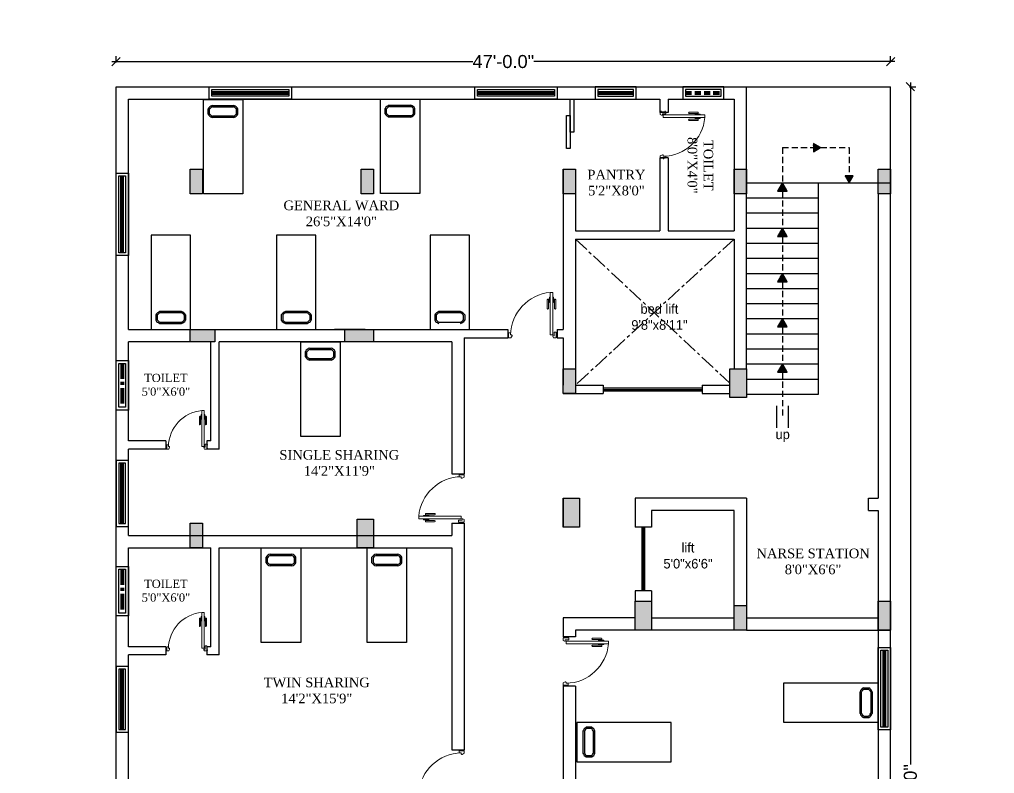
# Model space of a CAD drawing. Header units: inches. Extents: x 204954 to 440946, y -300749 to -143756.
# Drawn here: x 220662 to 221372, y -147878 to -147328 of the extents above; entities that cross this region are included whole.
import ezdxf

# ---------------------------------------------------------------- set-up
doc = ezdxf.new("R2010")
doc.units = ezdxf.units.IN
doc.header["$LTSCALE"] = 9
doc.header["$MEASUREMENT"] = 0
doc.linetypes.add('CENTER', pattern=[2, 1.25, -0.25, 0.25, -0.25])
doc.linetypes.add('DASHED', pattern=[0.75, 0.5, -0.25])
doc.layers.get('Defpoints').update_dxf_attribs({"lineweight": 0})
doc.layers.add('beam framing', color=91, linetype='Continuous')
for name, color, linetype, lineweight in [('COLUMNS', 1, 'Continuous', 30), ('PUERTAS', 40, 'Continuous', 15), ('PUERTAS MADERA', 37, 'Continuous', 13)]:
    doc.layers.add(name, color=color, linetype=linetype, lineweight=lineweight)
doc.layers.add('Hatch', color=7, linetype='Continuous', lineweight=15, true_color=0xa3a3a3)
doc.styles.add('outer', font='arial.ttf', dxfattribs={"height": 24})
doc.styles.add('SST1', font='arial.ttf', dxfattribs={"height": 9.5})
doc.dimstyles.new('DIMA-1', dxfattribs={"dimtxt": 9.5, "dimasz": 6, "dimexe": 4, "dimexo": 4, "dimgap": 0.25, "dimtad": 0, "dimdec": 1, "dimzin": 3, "dimdsep": 46, "dimlunit": 4, "dimtxsty": 'SST1', "dimblk1": 'OBLIQUE', "dimblk2": 'OBLIQUE', "dimsah": 1, "dimcen": 0, "dimdle": 3, "dimclrd": 3, "dimclre": 3, "dimclrt": 7, "dimadec": 0, "dimazin": 0, "dimtfac": 1, "dimtdec": 1, "dimtix": 1, "dimtmove": 2, "dimatfit": 3, "dimfxl": 4, "dimfxlon": 1, "dimtolj": 1, "dimtzin": 3, "dimarcsym": 0})

# ---------------------------------------------------------------- blocks, each defined once
blk = doc.blocks.new('A$C31806C9B')
at = {"layer": 'Hatch'}
blk.add_hatch(color=256, dxfattribs=at).paths.add_polyline_path([(0, -21), (0, 0), (-12, 0), (-12, -21)])
at = {"layer": 'COLUMNS'}
blk.add_lwpolyline([(-12, 0), (0, 0), (0, -21), (-12, -21)], close=True, dxfattribs=at)
blk = doc.blocks.new('A$C00142961')
at = {"layer": 'Hatch'}
blk.add_hatch(color=256, dxfattribs=at).paths.add_polyline_path([(9, 0), (0, 0), (0, -21), (9, -21)])
at = {"layer": 'COLUMNS'}
blk.add_lwpolyline([(0, 0), (9, 0), (9, -21), (0, -21)], close=True, dxfattribs=at)
blk = doc.blocks.new('A$C5E2070FF')
at = {"layer": 'Hatch'}
blk.add_hatch(color=256, dxfattribs=at).paths.add_polyline_path([(18, -9), (18, 0), (0, 0), (0, -9)])
at = {"layer": 'COLUMNS'}
blk.add_lwpolyline([(18, 0), (18, -9), (0, -9), (0, 0)], close=True, dxfattribs=at)
blk = doc.blocks.new('_Oblique')
at = {"color": 0, "linetype": 'ByBlock', "lineweight": -2}
blk.add_line((-0.5, -0.5), (0.5, 0.5), dxfattribs=at)
blk = doc.blocks.new('*D75')
at = {"layer": 'beam framing', "color": 3, "lineweight": -2, "transparency": 16777216}
for p, q in [((220732.52, -147359.73), (220732.52, -147354.98)), ((221296.52, -147359.73), (221296.52, -147354.98)), ((220729.52, -147358.98), (220992.23, -147358.98)), ((221299.52, -147358.98), (221036.81, -147358.98))]:
    blk.add_line(p, q, dxfattribs=at)
at = {"layer": 'Defpoints', "color": 0, "transparency": 16777216}
for p in [(221296.52, -147358.98), (220732.52, -147377.24), (221296.52, -147377.24)]:
    blk.add_point(p, dxfattribs=at)
at = {"layer": 'beam framing', "color": 3, "lineweight": -2, "transparency": 16777216, "xscale": 6, "yscale": 6, "zscale": 6, "rotation": 180}
blk.add_blockref('_Oblique', (220732.52, -147358.98), dxfattribs=at)
at = {"layer": 'beam framing', "color": 3, "lineweight": -2, "transparency": 16777216, "xscale": 6, "yscale": 6, "zscale": 6}
blk.add_blockref('_Oblique', (221296.52, -147358.98), dxfattribs=at)
at = {"layer": 'beam framing', "color": 7, "transparency": 16777216, "insert": (221014.52, -147358.98), "char_height": 9.5, "attachment_point": 5, "style": 'SST1'}
blk.add_mtext('\\A1;47\'-0.0"', dxfattribs=at)
blk = doc.blocks.new('*D76')
at = {"layer": 'beam framing', "color": 3, "lineweight": -2, "transparency": 16777216}
for p, q in [((221310.95, -147374.24), (221310.95, -147871.13)), ((221310.2, -147377.24), (221314.95, -147377.24)), ((221310.95, -148412.24), (221310.95, -147915.35)), ((221310.2, -148409.24), (221314.95, -148409.24))]:
    blk.add_line(p, q, dxfattribs=at)
at = {"layer": 'Defpoints', "color": 0, "transparency": 16777216}
for p in [(221296.52, -147377.24), (221296.52, -148409.24), (221310.95, -148409.24)]:
    blk.add_point(p, dxfattribs=at)
at = {"layer": 'beam framing', "color": 3, "lineweight": -2, "transparency": 16777216, "xscale": 6, "yscale": 6, "zscale": 6}
for p, rotation in [((221310.95, -147377.24), 90), ((221310.95, -148409.24), 270)]:
    blk.add_blockref('_Oblique', p, dxfattribs=dict(at, rotation=rotation))
at = {"layer": 'beam framing', "color": 7, "transparency": 16777216, "insert": (221310.95, -147893.24), "char_height": 9.5, "attachment_point": 5, "rotation": 90, "style": 'SST1'}
blk.add_mtext('\\A1;86\'-0.0"', dxfattribs=at)
blk = doc.blocks.new('dgfgf')
at = {"layer": 'PUERTAS', "color": 253}
for p, q in [((-4.11, 20.44), (-3.69, 20.44)), ((-0.94, 20.44), (-1.35, 20.44))]:
    blk.add_line(p, q, dxfattribs=at)
for points in [[(-3.24, 22.24), (-3.69, 22.24), (-3.69, 19.36), (-3.24, 19.36)], [(-1.8, 22.24), (-1.35, 22.24), (-1.35, 19.36), (-1.8, 19.36)]]:
    blk.add_lwpolyline(points, dxfattribs=at)
for points in [[(-4.11, 21.16), (-4.11, 16.12, -1), (-4.83, 16.12), (-4.83, 20.8, -0.414214), (-4.47, 21.16), (-3.69, 21.16)], [(-0.94, 21.16), (-0.94, 16.12, 1), (-0.22, 16.12), (-0.22, 20.8, 0.414214), (-0.58, 21.16), (-1.35, 21.16)]]:
    blk.add_lwpolyline(points, format="xyb", dxfattribs=at)
at = {"layer": 'PUERTAS MADERA'}
for p, q in [((-3.24, 24.85), (-1.8, 24.85)), ((-3.24, 1.63), (-3.24, 24.85)), ((-1.8, 24.85), (-1.8, 1.63)), ((-25.92, 1.8), (-26.46, 1.8)), ((-25.92, 2.7), (-24.84, 2.7)), ((-25.92, 0), (-25.92, 2.7)), ((-24.84, 2.7), (-24.84, 1.63)), ((-24.84, 1.63), (-24.39, 1.63)), ((-24.66, 0), (-24.04, 1.18)), ((-1.8, 1.63), (-3.24, 1.63)), ((-1.5, 0), (-1.88, 0.73)), ((-1.08, 1.18), (-1.53, 1.18)), ((-1.5, 0), (0, 0)), ((-1.08, 3.15), (-1.08, 1.18)), ((0, 3.15), (-1.08, 3.15)), ((0, 0), (0, 3.15)), ((0, 2.7), (0.54, 2.7)), ((0, 0.45), (0.54, 0.45)), ((-25.92, 0), (-26.46, 0)), ((-24.66, 0), (-25.92, 0))]:
    blk.add_line(p, q, dxfattribs=at)
at = {"layer": 'PUERTAS MADERA', "color": 251}
blk.add_arc((-1.08, 1.18), 23.77, 95.224, 178.9225, dxfattribs=at)
at = {"layer": 'PUERTAS MADERA'}
for centre, start, end in [((-24.39, 1.27), 345.0691, 90.0005), ((-1.53, 0.82), 90.0055, 194.9369)]:
    blk.add_arc(centre, 0.36, start, end, dxfattribs=at)

msp = doc.modelspace()

# ---------------------------------------------------------------- hatches: boundary and pattern name
at = {"layer": 'beam framing'}
h = msp.add_hatch(dxfattribs=at)
h.set_pattern_fill('ANSI31', color=1)
h.set_pattern_definition([(45, (14373.39162, -3582.10939), (-0.08838834765, 0.08838834765), [])])
h.paths.add_polyline_path([(221217.7712, -147579.24127), (221214.27382, -147585.29891), (221221.26858, -147585.29891)])
h.paths.add_polyline_path([(221217.7712, -147546.24127), (221214.27382, -147552.29891), (221221.26858, -147552.29891)])
h.paths.add_polyline_path([(221217.7712, -147513.24127), (221214.27382, -147519.29891), (221221.26858, -147519.29891)])
h.paths.add_polyline_path([(221214.27382, -147486.29891), (221221.26858, -147486.29891), (221217.7712, -147480.24127)])
h.paths.add_polyline_path([(221221.26858, -147453.29891), (221217.7712, -147447.24127), (221214.27382, -147453.29891)])
h.paths.add_polyline_path([(221240.32989, -147424.59838), (221245.51376, -147421.60547), (221240.32989, -147418.61256)])
h.paths.add_polyline_path([(221263.47432, -147442.26998), (221266.3445, -147447.24127), (221269.21467, -147442.26998)])

# ---------------------------------------------------------------- linework, layer by layer
at = {"color": 6}
for p, q in [((220820.23841, -147397.03105), (220820.23841, -147393.62)), ((220821.23841, -147397.30523), (220821.23841, -147393.34582)), ((220949.19951, -147396.77025), (220949.19951, -147393.35921)), ((220950.19951, -147397.04444), (220950.19951, -147393.08502)), ((220782.21447, -147543.71227), (220782.21447, -147547.12332)), ((220783.21447, -147543.43809), (220783.21447, -147547.39751)), ((220873.55205, -147543.71227), (220873.55205, -147547.12332)), ((220874.55205, -147543.43809), (220874.55205, -147547.39751)), ((220985.38583, -147543.71227), (220985.38583, -147547.12332)), ((220986.38583, -147543.43809), (220986.38583, -147547.39751)), ((220891.14159, -147573.77024), (220891.14159, -147570.35919)), ((220892.14159, -147574.04442), (220892.14159, -147570.08501)), ((220862.43352, -147723.77029), (220862.43352, -147720.35924)), ((220863.43352, -147724.04447), (220863.43352, -147720.08506)), ((220939.57183, -147723.77032), (220939.57183, -147720.35927)), ((220940.57183, -147724.0445), (220940.57183, -147720.08508)), ((221276.71798, -147836.78777), (221280.6774, -147836.78777)), ((221276.99217, -147835.78777), (221280.40321, -147835.78777)), ((221078.85894, -147865.59838), (221074.89953, -147865.59842)), ((221078.58475, -147864.59838), (221075.1737, -147864.59842))]:
    msp.add_line(p, q, dxfattribs=at)
at = {"color": 2}
for points in [[(220796.10762, -147455.30222), (220796.10762, -147386.50207), (220824.80745, -147386.50207), (220824.80745, -147455.30222)], [(220925.06872, -147455.04143), (220925.06872, -147386.24127), (220953.76854, -147386.24127), (220953.76854, -147455.04143)], [(220758.08368, -147485.4411), (220758.08368, -147554.24126), (220786.78351, -147554.24126), (220786.78351, -147485.4411)], [(220849.42126, -147485.4411), (220849.42126, -147554.24126), (220878.12108, -147554.24126), (220878.12108, -147485.4411)], [(220961.25504, -147485.4411), (220961.25504, -147554.24126), (220989.95487, -147554.24126), (220989.95487, -147485.4411)], [(220867.0108, -147632.04142), (220867.0108, -147563.24126), (220895.71062, -147563.24126), (220895.71062, -147632.04142)], [(220838.30273, -147782.04146), (220838.30273, -147713.24131), (220867.00256, -147713.24131), (220867.00256, -147782.04146)], [(220915.44104, -147782.04149), (220915.44104, -147713.24133), (220944.14086, -147713.24133), (220944.14086, -147782.04149)], [(221218.72099, -147811.65698), (221287.52115, -147811.65698), (221287.52115, -147840.35681), (221218.72099, -147840.35681)], [(221136.85569, -147840.46702), (221068.05553, -147840.4677), (221068.05581, -147869.16752), (221136.85597, -147869.16685)]]:
    msp.add_lwpolyline(points, close=True, dxfattribs=at)
at = {"color": 6}
for points in [[(220931.45969, -147390.72821), (220947.26477, -147390.72821)], [(220799.56385, -147397.30523), (220799.56385, -147393.34582)], [(220800.56385, -147397.03105), (220800.56385, -147393.62)], [(220802.49859, -147390.989), (220818.30367, -147390.989)], [(220802.6522, -147391.989), (220818.15006, -147391.989)], [(220928.52495, -147397.04444), (220928.52495, -147393.08502)], [(220929.52495, -147396.77025), (220929.52495, -147393.35921)], [(220931.6133, -147391.72821), (220947.11116, -147391.72821)], [(220818.30367, -147399.66205), (220802.49859, -147399.66205)], [(220818.15006, -147398.66205), (220802.6522, -147398.66205)], [(220947.26477, -147399.40125), (220931.45969, -147399.40125)], [(220947.11116, -147398.40125), (220931.6133, -147398.40125)], [(220761.53991, -147543.43809), (220761.53991, -147547.39751)], [(220762.53991, -147543.71227), (220762.53991, -147547.12332)], [(220780.27973, -147541.08128), (220764.47465, -147541.08128)], [(220780.12612, -147542.08128), (220764.62826, -147542.08128)], [(220852.87749, -147543.43809), (220852.87749, -147547.39751)], [(220853.87749, -147543.71227), (220853.87749, -147547.12332)], [(220871.61731, -147541.08128), (220855.81223, -147541.08128)], [(220871.4637, -147542.08128), (220855.96584, -147542.08128)], [(220964.71127, -147543.43809), (220964.71127, -147547.39751)], [(220965.71127, -147543.71227), (220965.71127, -147547.12332)], [(220983.45109, -147541.08128), (220967.64601, -147541.08128)], [(220983.29748, -147542.08128), (220967.79962, -147542.08128)], [(220764.47465, -147549.75432), (220780.27973, -147549.75432)], [(220764.62826, -147548.75432), (220780.12612, -147548.75432)], [(220855.81223, -147549.75432), (220871.61731, -147549.75432)], [(220855.96584, -147548.75432), (220871.4637, -147548.75432)], [(220967.79962, -147548.75432), (220983.29748, -147548.75432)], [(220873.40177, -147567.72819), (220889.20685, -147567.72819)], [(220870.46703, -147574.04442), (220870.46703, -147570.08501)], [(220871.46703, -147573.77024), (220871.46703, -147570.35919)], [(220873.55538, -147568.72819), (220889.05324, -147568.72819)], [(220889.05324, -147575.40124), (220873.55538, -147575.40124)], [(220889.20685, -147576.40124), (220873.40177, -147576.40124)], [(220841.75896, -147724.04447), (220841.75896, -147720.08506)], [(220842.75896, -147723.77029), (220842.75896, -147720.35924)], [(220844.69371, -147717.72824), (220860.49878, -147717.72824)], [(220844.84732, -147718.72824), (220860.34517, -147718.72824)], [(220918.89727, -147724.0445), (220918.89727, -147720.08508)], [(220919.89727, -147723.77032), (220919.89727, -147720.35927)], [(220921.83201, -147717.72827), (220937.63709, -147717.72827)], [(220921.98562, -147718.72827), (220937.48348, -147718.72827)], [(220860.49878, -147726.40129), (220844.69371, -147726.40129)], [(220860.34517, -147725.40129), (220844.84732, -147725.40129)], [(220937.63709, -147726.40131), (220921.83201, -147726.40131)], [(220937.48348, -147725.40131), (220921.98562, -147725.40131)], [(221276.71798, -147815.11321), (221280.6774, -147815.11321)], [(221276.99217, -147816.11321), (221280.40321, -147816.11321)], [(221274.36117, -147833.85303), (221274.36117, -147818.04795)], [(221275.36117, -147833.69942), (221275.36117, -147818.20156)], [(221282.03421, -147818.20156), (221282.03421, -147833.69942)], [(221283.03421, -147818.04795), (221283.03421, -147833.85303)], [(221078.85873, -147843.92382), (221074.89932, -147843.92386)], [(221078.58456, -147844.92382), (221075.17351, -147844.92386)], [(221072.54253, -147846.85862), (221072.54269, -147862.6637)], [(221073.54253, -147847.01222), (221073.54268, -147862.51008)], [(221080.21573, -147862.51002), (221080.21558, -147847.01216)], [(221081.21573, -147862.66362), (221081.21558, -147846.85854)]]:
    msp.add_lwpolyline(points, dxfattribs=at)
for centre, radius, start, end in [((220932.87479, -147395.49591), 4.97327, 106.53136897, 151.00271529), ((220945.84967, -147395.49591), 4.97327, 28.99728471, 73.46863103), ((220803.91369, -147395.7567), 4.97327, 106.53136897, 151.00271529), ((220803.91369, -147394.89435), 4.97327, 208.99728471, 253.46863103), ((220803.91369, -147395.7567), 3.97327, 108.51138115, 147.46814053), ((220803.91369, -147394.89435), 3.97327, 212.53185947, 251.48861885), ((220816.88857, -147395.7567), 3.97327, 32.53185975, 71.48861885), ((220816.88857, -147394.89435), 3.97327, 288.51138115, 327.46814025), ((220816.88857, -147395.7567), 4.97327, 28.99728471, 73.46863103), ((220816.88857, -147394.89435), 4.97327, 286.53136897, 331.00271529), ((220932.87479, -147394.63355), 4.97327, 208.99728471, 253.46863103), ((220932.87479, -147395.49591), 3.97327, 108.51138115, 147.46814053), ((220932.87479, -147394.63355), 3.97327, 212.53185947, 251.48861885), ((220945.84967, -147395.49591), 3.97327, 32.53185975, 71.48861885), ((220945.84967, -147394.63355), 3.97327, 288.51138115, 327.46814025), ((220945.84967, -147394.63355), 4.97327, 286.53136897, 331.00271529), ((220765.88975, -147545.84898), 4.97327, 106.53136897, 151.00271529), ((220765.88975, -147545.84898), 3.97327, 108.51138115, 147.46814053), ((220765.88975, -147544.98662), 3.97327, 212.53185947, 251.48861885), ((220778.86463, -147545.84898), 3.97327, 32.53185975, 71.48861885), ((220778.86463, -147544.98662), 3.97327, 288.51138115, 327.46814025), ((220778.86463, -147545.84898), 4.97327, 28.99728471, 73.46863103), ((220857.22733, -147545.84898), 4.97327, 106.53136897, 151.00271529), ((220857.22733, -147545.84898), 3.97327, 108.51138115, 147.46814053), ((220857.22733, -147544.98662), 3.97327, 212.53185947, 251.48861885), ((220870.20221, -147545.84898), 3.97327, 32.53185975, 71.48861885), ((220870.20221, -147544.98662), 3.97327, 288.51138115, 327.46814025), ((220870.20221, -147545.84898), 4.97327, 28.99728471, 73.46863103), ((220969.06111, -147545.84898), 4.97327, 106.53136897, 151.00271529), ((220969.06111, -147545.84898), 3.97327, 108.51138115, 147.46814053), ((220969.06111, -147544.98662), 3.97327, 212.53185947, 251.48861885), ((220982.03599, -147545.84898), 3.97327, 32.53185975, 71.48861885), ((220982.03599, -147544.98662), 3.97327, 288.51138115, 327.46814025), ((220982.03599, -147545.84898), 4.97327, 28.99728471, 73.46863103), ((220765.88975, -147544.98662), 4.97327, 208.99728471, 253.46863103), ((220778.86463, -147544.98662), 4.97327, 286.53136897, 331.00271529), ((220857.22733, -147544.98662), 4.97327, 208.99728471, 253.46863103), ((220870.20221, -147544.98662), 4.97327, 286.53136897, 331.00271529), ((220969.06111, -147544.98662), 4.97327, 208.99728471, 253.46863103), ((220982.03599, -147544.98662), 4.97327, 286.53136897, 331.00271529), ((220874.81686, -147572.49589), 4.97327, 106.53136897, 151.00271529), ((220887.79175, -147572.49589), 4.97327, 28.99728471, 73.46863103), ((220874.81686, -147571.63354), 4.97327, 208.99728471, 253.46863103), ((220874.81686, -147572.49589), 3.97327, 108.51138115, 147.46814053), ((220874.81686, -147571.63354), 3.97327, 212.53185947, 251.48861885), ((220887.79175, -147572.49589), 3.97327, 32.53185975, 71.48861885), ((220887.79175, -147571.63354), 3.97327, 288.51138115, 327.46814025), ((220887.79175, -147571.63354), 4.97327, 286.53136897, 331.00271529), ((220846.1088, -147722.49594), 4.97327, 106.53136897, 151.00271529), ((220846.1088, -147721.63359), 4.97327, 208.99728471, 253.46863103), ((220846.1088, -147722.49594), 3.97327, 108.51138115, 147.46814053), ((220846.1088, -147721.63359), 3.97327, 212.53185947, 251.48861885), ((220859.08369, -147722.49594), 3.97327, 32.53185975, 71.48861885), ((220859.08369, -147721.63359), 3.97327, 288.51138115, 327.46814025), ((220859.08369, -147722.49594), 4.97327, 28.99728471, 73.46863103), ((220859.08369, -147721.63359), 4.97327, 286.53136897, 331.00271529), ((220923.24711, -147722.49597), 4.97327, 106.53136897, 151.00271529), ((220923.24711, -147721.63361), 4.97327, 208.99728471, 253.46863103), ((220923.24711, -147722.49597), 3.97327, 108.51138115, 147.46814053), ((220923.24711, -147721.63361), 3.97327, 212.53185947, 251.48861885), ((220936.22199, -147722.49597), 3.97327, 32.53185975, 71.48861885), ((220936.22199, -147721.63361), 3.97327, 288.51138115, 327.46814025), ((220936.22199, -147722.49597), 4.97327, 28.99728471, 73.46863103), ((220936.22199, -147721.63361), 4.97327, 286.53136897, 331.00271529), ((221279.12887, -147819.46305), 4.97327, 118.99728471, 163.46863104), ((221279.12887, -147819.46305), 3.97327, 122.53185947, 161.48861885), ((221278.26651, -147819.46305), 3.97327, 18.51138115, 57.46814053), ((221278.26651, -147819.46305), 4.97327, 16.53136896, 61.00271529), ((221279.12887, -147832.43793), 4.97327, 196.53136896, 241.00271529), ((221279.12887, -147832.43793), 3.97327, 198.51138115, 237.46814025), ((221278.26651, -147832.43793), 3.97327, 302.53185975, 341.48861885), ((221278.26651, -147832.43793), 4.97327, 298.99728471, 343.46863104), ((221077.31024, -147848.27367), 4.97327, 118.99784375, 163.46919008), ((221077.31024, -147848.27367), 3.97327, 122.53241851, 161.48917789), ((221076.44789, -147848.27368), 3.97327, 18.5119402, 57.46869957), ((221076.44789, -147848.27368), 4.97327, 16.53192801, 61.00327434), ((221077.31037, -147861.24856), 4.97327, 196.53192801, 241.00327434), ((221077.31037, -147861.24856), 3.97327, 198.5119402, 237.46869929), ((221076.44802, -147861.24857), 3.97327, 302.53241879, 341.48917789), ((221076.44802, -147861.24857), 4.97327, 298.99784375, 343.46919008)]:
    msp.add_arc(centre, radius, start, end, dxfattribs=at)
at = {"layer": 'beam framing', "color": 1}
for p, q in [((220732.52119, -147377.24127), (221296.52116, -147377.24127)), ((220732.52119, -147554.24126), (220732.52119, -147377.24127)), ((220732.52119, -147554.24126), (220732.52119, -147377.24127)), ((221191.52124, -147582.74134), (221191.5212, -147377.24127)), ((221296.52116, -148409.24127), (221296.52116, -147377.24127)), ((220741.52119, -147386.24127), (221128.5212, -147386.24127)), ((220741.52119, -147554.24126), (220741.52119, -147386.24127)), ((221128.5212, -147386.24127), (221128.5212, -147396.01663)), ((221134.5212, -147386.24127), (221182.5212, -147386.24127)), ((221134.5212, -147386.24127), (221134.5212, -147396.01663)), ((221182.5212, -147386.24127), (221182.5212, -147482.24126)), ((221134.5212, -147396.01663), (221128.5212, -147396.01663)), ((221128.5212, -147429.01663), (221128.5212, -147482.24126)), ((221134.5212, -147429.01663), (221128.5212, -147429.01663)), ((221134.5212, -147429.01663), (221134.5212, -147482.24126)), ((221058.0212, -147437.24126), (221058.0212, -147482.24126)), ((221067.02118, -147437.24126), (221067.02118, -147482.24126)), ((221244.02119, -147601.24127), (221244.02119, -147447.24127)), ((221287.52116, -147455.24126), (221287.52116, -147677.10486)), ((221058.02118, -147482.24126), (221058.02118, -147554.24126)), ((221067.02118, -147482.24126), (221128.5212, -147482.24126)), ((221134.5212, -147482.24126), (221182.5212, -147482.24126)), ((221067.02118, -147488.24126), (221182.5212, -147488.24126)), ((221067.02118, -147488.24126), (221067.02118, -147594.74126)), ((221182.5212, -147488.24126), (221182.5212, -147582.74134)), ((220732.52119, -148409.24127), (220732.52119, -147554.24126)), ((220741.52119, -147554.24126), (220986.02115, -147554.24126)), ((220914.0212, -147554.24126), (220891.71499, -147554.24126)), ((220986.02115, -147554.24126), (221017.6954, -147554.24126)), ((221017.6954, -147554.24126), (221017.6954, -147560.24126)), ((221053.6954, -147554.24126), (221058.02118, -147554.24126)), ((221053.6954, -147554.24126), (221053.6954, -147560.24126)), ((220986.02115, -147560.24126), (220986.02117, -147659.24123)), ((220986.02115, -147560.24126), (221017.6954, -147560.24126)), ((221053.6954, -147560.24126), (221058.02118, -147560.24126)), ((221058.02118, -147560.24126), (221058.02118, -147594.74126)), ((220741.52119, -147635.24126), (220741.52119, -147563.24126)), ((220801.52119, -147563.24126), (220741.52119, -147563.24126)), ((220801.52119, -147635.24126), (220801.52119, -147563.24126)), ((220807.52119, -147641.24126), (220807.52119, -147563.24126)), ((220977.02115, -147563.24126), (220807.52119, -147563.24126)), ((220977.02115, -147563.24126), (220977.02117, -147659.24123)), ((221067.02118, -147594.74126), (221087.27121, -147594.74126)), ((221087.27121, -147594.74126), (221087.27121, -147600.74126)), ((221159.27121, -147594.74126), (221179.52124, -147594.74126)), ((221159.27121, -147594.74126), (221159.27121, -147600.74126)), ((221058.02118, -147600.74126), (221087.27121, -147600.74126)), ((221159.27121, -147600.74126), (221179.52124, -147600.74126)), ((220768.6592, -147635.24126), (220741.52119, -147635.24126)), ((220768.6592, -147635.24126), (220768.6592, -147641.24126)), ((220801.52119, -147635.24126), (220798.6592, -147635.24126)), ((220798.6592, -147635.24126), (220798.6592, -147641.24126)), ((220741.52119, -147704.24127), (220741.52119, -147641.24126)), ((220768.6592, -147641.24126), (220741.52119, -147641.24126)), ((220807.52119, -147641.24126), (220798.6592, -147641.24126)), ((220977.02117, -147659.24123), (220986.02117, -147659.24123)), ((221058.0212, -147677.10482), (221058.0212, -147698.10482)), ((221110.52119, -147677.10484), (221110.52118, -147698.10482)), ((221191.5212, -147677.10486), (221110.52119, -147677.10484)), ((221191.5212, -147677.10486), (221191.52117, -147677.10486)), ((221191.5212, -147677.10486), (221191.5212, -147773.10485)), ((221280.4201, -147677.10486), (221287.52116, -147677.10486)), ((221280.4201, -147686.10486), (221280.4201, -147677.10486)), ((221122.52119, -147686.10484), (221122.52118, -147698.10482)), ((221182.52119, -147686.10486), (221122.52119, -147686.10484)), ((221182.52116, -147755.10485), (221182.52119, -147686.10486)), ((221191.5212, -147686.10486), (221191.52117, -147686.10486)), ((221280.4201, -147686.10486), (221287.52116, -147686.10486)), ((221287.52116, -147686.10486), (221287.52116, -147945.60141)), ((220977.02117, -147695.24123), (220977.02117, -147704.24135)), ((220977.02117, -147695.24123), (220986.02117, -147695.24123)), ((220986.02117, -147695.24123), (220986.0212, -147860.44327)), ((221122.52118, -147698.10482), (221110.52118, -147698.10482)), ((220741.52119, -147704.24127), (220977.02117, -147704.24135)), ((220741.52119, -147713.24127), (220801.52114, -147713.24129)), ((220741.52119, -147785.24127), (220741.52119, -147713.24127)), ((220801.52114, -147785.24127), (220801.52114, -147713.24127)), ((220807.52114, -147791.24127), (220807.52114, -147713.24127)), ((220807.52114, -147713.24129), (220977.02118, -147713.24135)), ((220977.02118, -147713.24135), (220977.0212, -147860.44328)), ((221110.52118, -147744.50941), (221110.52118, -147752.10484)), ((221122.52116, -147744.50941), (221110.52118, -147744.50941)), ((221122.52116, -147744.50941), (221122.52116, -147752.10484)), ((221058.0212, -147764.10486), (221058.0212, -147778.00006)), ((221110.52118, -147764.10486), (221058.0212, -147764.10486)), ((221122.52116, -147764.10486), (221182.52116, -147764.10486)), ((221191.5212, -147764.10485), (221287.5212, -147764.10485)), ((221067.0212, -147773.10483), (221067.0212, -147778.00006)), ((221191.5212, -147773.10485), (221067.0212, -147773.10483)), ((221191.5212, -147773.10485), (221296.5212, -147773.10485)), ((221067.0212, -147778.00006), (221058.0212, -147778.00006)), ((220768.65915, -147785.24127), (220741.52114, -147785.24127)), ((220768.65915, -147785.24127), (220768.65915, -147791.24127)), ((220801.52114, -147785.24127), (220798.65915, -147785.24127)), ((220798.65915, -147785.24127), (220798.65915, -147791.24127)), ((220768.65915, -147791.24127), (220741.52114, -147791.24127)), ((220741.52119, -147902.1048), (220741.52119, -147791.24127)), ((220807.52114, -147791.24127), (220798.65915, -147791.24127)), ((221058.02119, -147814.00006), (221058.02118, -147945.60141)), ((221067.02119, -147814.00006), (221058.02119, -147814.00006)), ((221067.02119, -147814.00006), (221067.02118, -148048.80281)), ((220977.0212, -147860.44328), (220986.0212, -147860.44327))]:
    msp.add_line(p, q, dxfattribs=at)
at = {"layer": 'beam framing', "color": 4}
for p, q in [((220802.35062, -147380.74127), (220858.35062, -147380.74127)), ((220802.35062, -147381.74127), (220858.35062, -147381.74127)), ((220802.35062, -147382.74127), (220858.35062, -147382.74127)), ((220995.6954, -147380.74127), (221051.6954, -147380.74127)), ((220995.6954, -147381.74127), (221051.6954, -147381.74127)), ((220995.6954, -147382.74127), (221051.6954, -147382.74127)), ((221083.29379, -147380.74127), (221109.29379, -147380.74127)), ((221083.29379, -147381.74127), (221109.29379, -147381.74127)), ((221083.29379, -147382.74127), (221109.29379, -147382.74127)), ((220736.02119, -147498.24126), (220736.02119, -147442.24126)), ((220737.02119, -147498.24126), (220737.02119, -147442.24126)), ((220738.02119, -147498.24126), (220738.02119, -147442.24126)), ((221087.27121, -147596.74126), (221159.27121, -147596.74126)), ((221087.27121, -147597.74126), (221159.27121, -147597.74126)), ((221087.27121, -147598.74126), (221159.27121, -147598.74126)), ((220736.02119, -147695.54639), (220736.02119, -147651.54639)), ((220737.02119, -147695.54639), (220737.02119, -147651.54639)), ((220738.02119, -147695.54639), (220738.02119, -147651.54639)), ((221115.52117, -147744.50941), (221115.52118, -147698.10482)), ((221116.52117, -147744.50941), (221116.52118, -147698.10482)), ((221117.52117, -147744.50941), (221117.52118, -147698.10482)), ((221291.02116, -147843.85314), (221291.02116, -147787.85314)), ((221292.02116, -147843.85314), (221292.02116, -147787.85314)), ((221293.02116, -147843.85314), (221293.02116, -147787.85314)), ((220736.02114, -147845.54641), (220736.02114, -147801.54641)), ((220737.02114, -147845.54641), (220737.02114, -147801.54641)), ((220738.02114, -147845.54641), (220738.02114, -147801.54641))]:
    msp.add_line(p, q, dxfattribs=at)
at = {"layer": 'beam framing', "color": 6, "linetype": 'DASHED'}
for p, q in [((221147.17011, -147380.74127), (221173.17011, -147380.74127)), ((221147.17011, -147381.74127), (221173.17011, -147381.74127)), ((221147.17011, -147382.74127), (221173.17011, -147382.74127))]:
    msp.add_line(p, q, dxfattribs=at)
at = {"layer": 'beam framing', "color": 2, "linetype": 'DASHED'}
for p, q in [((221217.7712, -147421.60547), (221217.7712, -147447.24127)), ((221217.7712, -147421.60547), (221240.32989, -147421.60547)), ((221245.51376, -147421.60547), (221266.3445, -147421.60547)), ((221266.3445, -147421.60547), (221266.3445, -147442.26998)), ((221217.7712, -147453.29891), (221217.7712, -147480.24127)), ((221217.7712, -147486.29891), (221217.7712, -147513.24127)), ((221217.7712, -147519.29891), (221217.7712, -147546.24127)), ((221217.7712, -147552.29891), (221217.7712, -147579.24127)), ((221217.7712, -147585.29891), (221217.7712, -147618.59246))]:
    msp.add_line(p, q, dxfattribs=at)
at = {"layer": 'beam framing', "color": 8, "linetype": 'DASHED', "lineweight": 25, "ltscale": 18}
msp.add_line((221191.52113, -147437.24124), (221191.5212, -147437.24137), dxfattribs=at)
at = {"layer": 'beam framing', "ltscale": 18}
for p, q in [((221191.52121, -147447.24127), (221296.52116, -147447.24127)), ((221191.52121, -147458.24127), (221244.02119, -147458.24127)), ((221191.52121, -147469.24127), (221244.02119, -147469.24127)), ((221191.52121, -147480.24127), (221244.02119, -147480.24127)), ((221191.52121, -147491.24127), (221244.02119, -147491.24127)), ((221191.52121, -147502.24127), (221244.02119, -147502.24127)), ((221191.52121, -147513.24127), (221244.02119, -147513.24127)), ((221191.52121, -147524.24127), (221244.02119, -147524.24127)), ((221191.52121, -147535.24127), (221244.02119, -147535.24127)), ((221191.52121, -147546.24127), (221244.02119, -147546.24127)), ((221191.52121, -147557.24127), (221244.02119, -147557.24127)), ((221191.52121, -147568.24127), (221244.02119, -147568.24127)), ((221191.52121, -147579.24127), (221244.02119, -147579.24127)), ((221191.52121, -147590.24127), (221244.02119, -147590.24127)), ((221191.52121, -147601.24127), (221244.02119, -147601.24127))]:
    msp.add_line(p, q, dxfattribs=at)
at = {"layer": 'beam framing', "color": 1, "linetype": 'CENTER'}
for p, q in [((221067.02118, -147488.24126), (221179.52124, -147593.24134)), ((221182.5212, -147488.24126), (221067.02118, -147594.74126))]:
    msp.add_line(p, q, dxfattribs=at)
at = {"layer": 'beam framing', "color": 6, "linetype": 'CENTER'}
for p, q in [((220736.02119, -147578.81791), (220736.02119, -147610.81791)), ((220737.02119, -147578.81791), (220737.02119, -147610.81791)), ((220738.02119, -147578.81791), (220738.02119, -147610.81791)), ((220736.02114, -147728.81793), (220736.02114, -147760.81793)), ((220737.02114, -147728.81793), (220737.02114, -147760.81793)), ((220738.02114, -147728.81793), (220738.02114, -147760.81793))]:
    msp.add_line(p, q, dxfattribs=at)
at = {"layer": 'beam framing', "color": 6}
for p, q in [((221213.54104, -147609.77621), (221213.54104, -147625.79973)), ((221222.00136, -147609.77621), (221222.00136, -147625.79973))]:
    msp.add_line(p, q, dxfattribs=at)
at = {"layer": 'beam framing', "color": 5}
for points in [[(220800.35062, -147377.24127), (220860.35062, -147377.24127), (220860.35062, -147386.24127), (220800.35062, -147386.24127)], [(220800.35062, -147377.24127), (220860.35062, -147377.24127), (220860.35062, -147386.24127), (220800.35062, -147386.24127)], [(220802.35062, -147379.24127), (220858.35062, -147379.24127), (220858.35062, -147384.24127), (220802.35062, -147384.24127)], [(220993.6954, -147377.24127), (221053.6954, -147377.24127), (221053.6954, -147386.24127), (220993.6954, -147386.24127)], [(220993.6954, -147377.24127), (221053.6954, -147377.24127), (221053.6954, -147386.24127), (220993.6954, -147386.24127)], [(220995.6954, -147379.24127), (221051.6954, -147379.24127), (221051.6954, -147384.24127), (220995.6954, -147384.24127)], [(221081.29379, -147386.24127), (221111.29379, -147386.24127), (221111.29379, -147377.24127), (221081.29379, -147377.24127)], [(221083.29379, -147384.24127), (221109.29379, -147384.24127), (221109.29379, -147379.24127), (221083.29379, -147379.24127)], [(221145.17011, -147386.24127), (221175.17011, -147386.24127), (221175.17011, -147377.24127), (221145.17011, -147377.24127)], [(221147.17011, -147384.24127), (221173.17011, -147384.24127), (221173.17011, -147379.24127), (221147.17011, -147379.24127)], [(220732.52119, -147500.24126), (220732.52119, -147440.24126), (220741.52119, -147440.24126), (220741.52119, -147500.24126)], [(220732.52119, -147500.24126), (220732.52119, -147440.24126), (220741.52119, -147440.24126), (220741.52119, -147500.24126)], [(220734.52119, -147498.24126), (220734.52119, -147442.24126), (220739.52119, -147442.24126), (220739.52119, -147498.24126)], [(220732.52119, -147576.81791), (220741.52119, -147576.81791), (220741.52119, -147612.81791), (220732.52119, -147612.81791)], [(220734.52119, -147578.81791), (220739.52119, -147578.81791), (220739.52119, -147610.81791), (220734.52119, -147610.81791)], [(220732.52119, -147697.54639), (220741.52119, -147697.54639), (220741.52119, -147649.54639), (220732.52119, -147649.54639)], [(220734.52119, -147695.54639), (220739.52119, -147695.54639), (220739.52119, -147651.54639), (220734.52119, -147651.54639)], [(220732.52114, -147726.81793), (220741.52114, -147726.81793), (220741.52114, -147762.81793), (220732.52114, -147762.81793)], [(220734.52114, -147728.81793), (220739.52114, -147728.81793), (220739.52114, -147760.81793), (220734.52114, -147760.81793)], [(221287.52116, -147845.85314), (221287.52116, -147785.85314), (221296.52116, -147785.85314), (221296.52116, -147845.85314)], [(221287.52116, -147845.85314), (221287.52116, -147785.85314), (221296.52116, -147785.85314), (221296.52116, -147845.85314)], [(221289.52116, -147843.85314), (221289.52116, -147787.85314), (221294.52116, -147787.85314), (221294.52116, -147843.85314)], [(220732.52114, -147847.54641), (220741.52114, -147847.54641), (220741.52114, -147799.54641), (220732.52114, -147799.54641)], [(220734.52114, -147845.54641), (220739.52114, -147845.54641), (220739.52114, -147801.54641), (220734.52114, -147801.54641)]]:
    msp.add_lwpolyline(points, close=True, dxfattribs=at)
at = {"layer": 'beam framing', "color": 4}
for points in [[(221063.29287, -147386.24127), (221065.9864, -147386.24127), (221065.9864, -147410.30888), (221063.29287, -147410.30888)], [(221060.59935, -147398.27507), (221063.29287, -147398.27507), (221063.29287, -147422.34268), (221060.59935, -147422.34268)]]:
    msp.add_lwpolyline(points, close=True, dxfattribs=at)
at = {"layer": 'beam framing', "color": 1}
for points in [[(221245.51376, -147421.60547), (221240.32989, -147418.61256), (221240.32989, -147424.59838)], [(221217.7712, -147447.24127), (221214.27382, -147453.29891), (221221.26858, -147453.29891)], [(221266.3445, -147447.24127), (221269.21467, -147442.26998), (221263.47432, -147442.26998)], [(221217.7712, -147480.24127), (221214.27382, -147486.29891), (221221.26858, -147486.29891)], [(221217.7712, -147513.24127), (221214.27382, -147519.29891), (221221.26858, -147519.29891)], [(221217.7712, -147546.24127), (221214.27382, -147552.29891), (221221.26858, -147552.29891)], [(221217.7712, -147579.24127), (221214.27382, -147585.29891), (221221.26858, -147585.29891)]]:
    msp.add_lwpolyline(points, close=True, dxfattribs=at)
msp.add_circle((221267.41484, -148374.87), 4304.54104, dxfattribs=at)

# ---------------------------------------------------------------- block references
for p, xscale, yscale, zscale, rotation in [((221128.83889, -147395.50604), -1.306164182633685, 1.306164182633685, 1.306164182633685, 270), ((220986.01578, -147694.5162), -1.333147479374056, 1.333147479374056, 1.333147479374056, 90), ((221058.02659, -147778.72007), -1.333337048467204, 1.333337048467204, 1.333337048467204, 270), ((220986.01581, -147895.71825), -1.333147479374056, 1.333147479374056, 1.333147479374056, 90)]:
    msp.add_blockref('dgfgf', p, dxfattribs=dict(xscale=xscale, yscale=yscale, zscale=zscale, rotation=rotation))
for p, xscale, yscale, zscale in [((221052.97037, -147560.23587), 1.333147479374056, 1.333147479374056, 1.333147479374056), ((220798.65915, -147641.24126), 1.127516458934183, 1.127516458934183, 1.127516458934183), ((220798.6591, -147788.24127), 1.127516458934183, 1.127516458934183, 1.127516458934183)]:
    msp.add_blockref('dgfgf', p, dxfattribs=dict(xscale=xscale, yscale=yscale, zscale=zscale))
at = {"layer": 'beam framing'}
for name, p, rotation in [('A$C5E2070FF', (220795.5212, -147437.24126), 270), ('A$C5E2070FF', (220920.0212, -147437.24126), 270), ('A$C5E2070FF', (221067.0212, -147437.24126), 270), ('A$C5E2070FF', (221191.5212, -147437.24126), 270), ('A$C5E2070FF', (221296.52118, -147437.24126), 270), ('A$C00142961', (220920.0212, -147554.24126), 270), ('A$C5E2070FF', (221067.02118, -147582.74126), 270), ('A$C5E2070FF', (220795.5212, -147695.24126), 270), ('A$C00142961', (221296.5212, -147773.10485), 180), ('A$C5E2070FF', (221191.5212, -147755.10485), 270)]:
    msp.add_blockref(name, p, dxfattribs=dict(at, rotation=rotation))
for name, p in [('A$C5E2070FF', (220786.5212, -147554.24126)), ('A$C31806C9B', (221191.52124, -147582.74134)), ('A$C31806C9B', (221070.0212, -147677.10482)), ('A$C31806C9B', (220920.02115, -147692.24136)), ('A$C31806C9B', (221122.52118, -147752.10483))]:
    msp.add_blockref(name, p, dxfattribs=at)

# ---------------------------------------------------------------- texts
at = {"color": 7, "lineweight": 30, "ltscale": 16, "insert": (221157.98273, -147434.53021), "char_height": 7, "attachment_point": 5, "rotation": 270, "style": 'outer'}
msp.add_mtext('\\A1;{\\fTimes New Roman|b0|i0|c0|p18;\\C256;TOILET\\P8\'0"X4\'0"}', dxfattribs=at)
at = {"color": 7, "lineweight": 30, "ltscale": 16, "attachment_point": 5, "style": 'outer'}
for s, insert, char_height in [('\\A1;{\\fTimes New Roman|b0|i0|c0|p18;\\C256;PANTRY\\P5\'2"X8\'0"}', (221096.88869, -147447.17053), 7), ('\\A1;{\\fTimes New Roman|b0|i0|c0|p18;\\C256;GENERAL WARD\\P26\'5"X14\'0"}', (220896.5931, -147469.59631), 7), ('\\A1;{\\fBankGothic Lt BT|b0|i0|c0|p34;\\C256;bed lift\\P9\'8"x8\'11"}', (221128.19124, -147545.05071), 7), ('\\A1;{\\fTimes New Roman|b0|i0|c0|p18;\\C256;TOILET\\P5\'0"X6\'0"}', (220768.83677, -147594.4384), 6), ('\\A1;{\\fBankGothic Lt BT|b0|i0|c0|p34;\\C256;up}', (221217.94911, -147631.54382), 7), ('\\A1;{\\fTimes New Roman|b0|i0|c0|p18;\\C256;SINGLE SHARING\\P14\'2"X11\'9"}', (220895.08758, -147651.3423), 7), ('\\A1;{\\fBankGothic Lt BT|b0|i0|c0|p34;\\C256;lift\\P5\'0"x6\'6"}', (221148.98982, -147718.94735), 7), ('\\A1;{\\fTimes New Roman|b0|i0|c0|p18;\\C256;NARSE STATION\\P8\'0"X6\'6"}', (221240.09085, -147723.1171), 7), ('\\A1;{\\fTimes New Roman|b0|i0|c0|p18;\\C256;TOILET\\P5\'0"X6\'0"}', (220768.83672, -147744.43842), 6), ('\\A1;{\\fTimes New Roman|b0|i0|c0|p18;\\C256;TWIN SHARING\\P14\'2"X15\'9"}', (220878.65434, -147817.12537), 7)]:
    msp.add_mtext(s, dxfattribs=dict(at, insert=insert, char_height=char_height))

# ---------------------------------------------------------------- dimensions: what is measured, and where the dimension line sits
at = {"layer": 'beam framing', "color": 1}
dim = msp.add_linear_dim(base=(221296.52116, -147358.98291), p1=(220732.52119, -147377.24127), p2=(221296.52116, -147377.24127), dimstyle='DIMA-1', override={"dimlunit": 3, "dimfxl": 0.75, "dimarcsym": 1}, dxfattribs=at)
dim.commit()
dim.dimension.update_dxf_attribs({"geometry": '*D75', "text_midpoint": (221014.52117, -147358.98291)})
dim = msp.add_linear_dim(base=(221310.94597, -148409.24127), p1=(221296.52116, -147377.24127), p2=(221296.52116, -148409.24127), angle=90, dimstyle='DIMA-1', override={"dimlunit": 3, "dimfxl": 0.75, "dimarcsym": 1}, dxfattribs=at)
dim.commit()
dim.dimension.update_dxf_attribs({"geometry": '*D76', "text_midpoint": (221310.94597, -147893.24127)})

doc.saveas('drawing.dxf')
